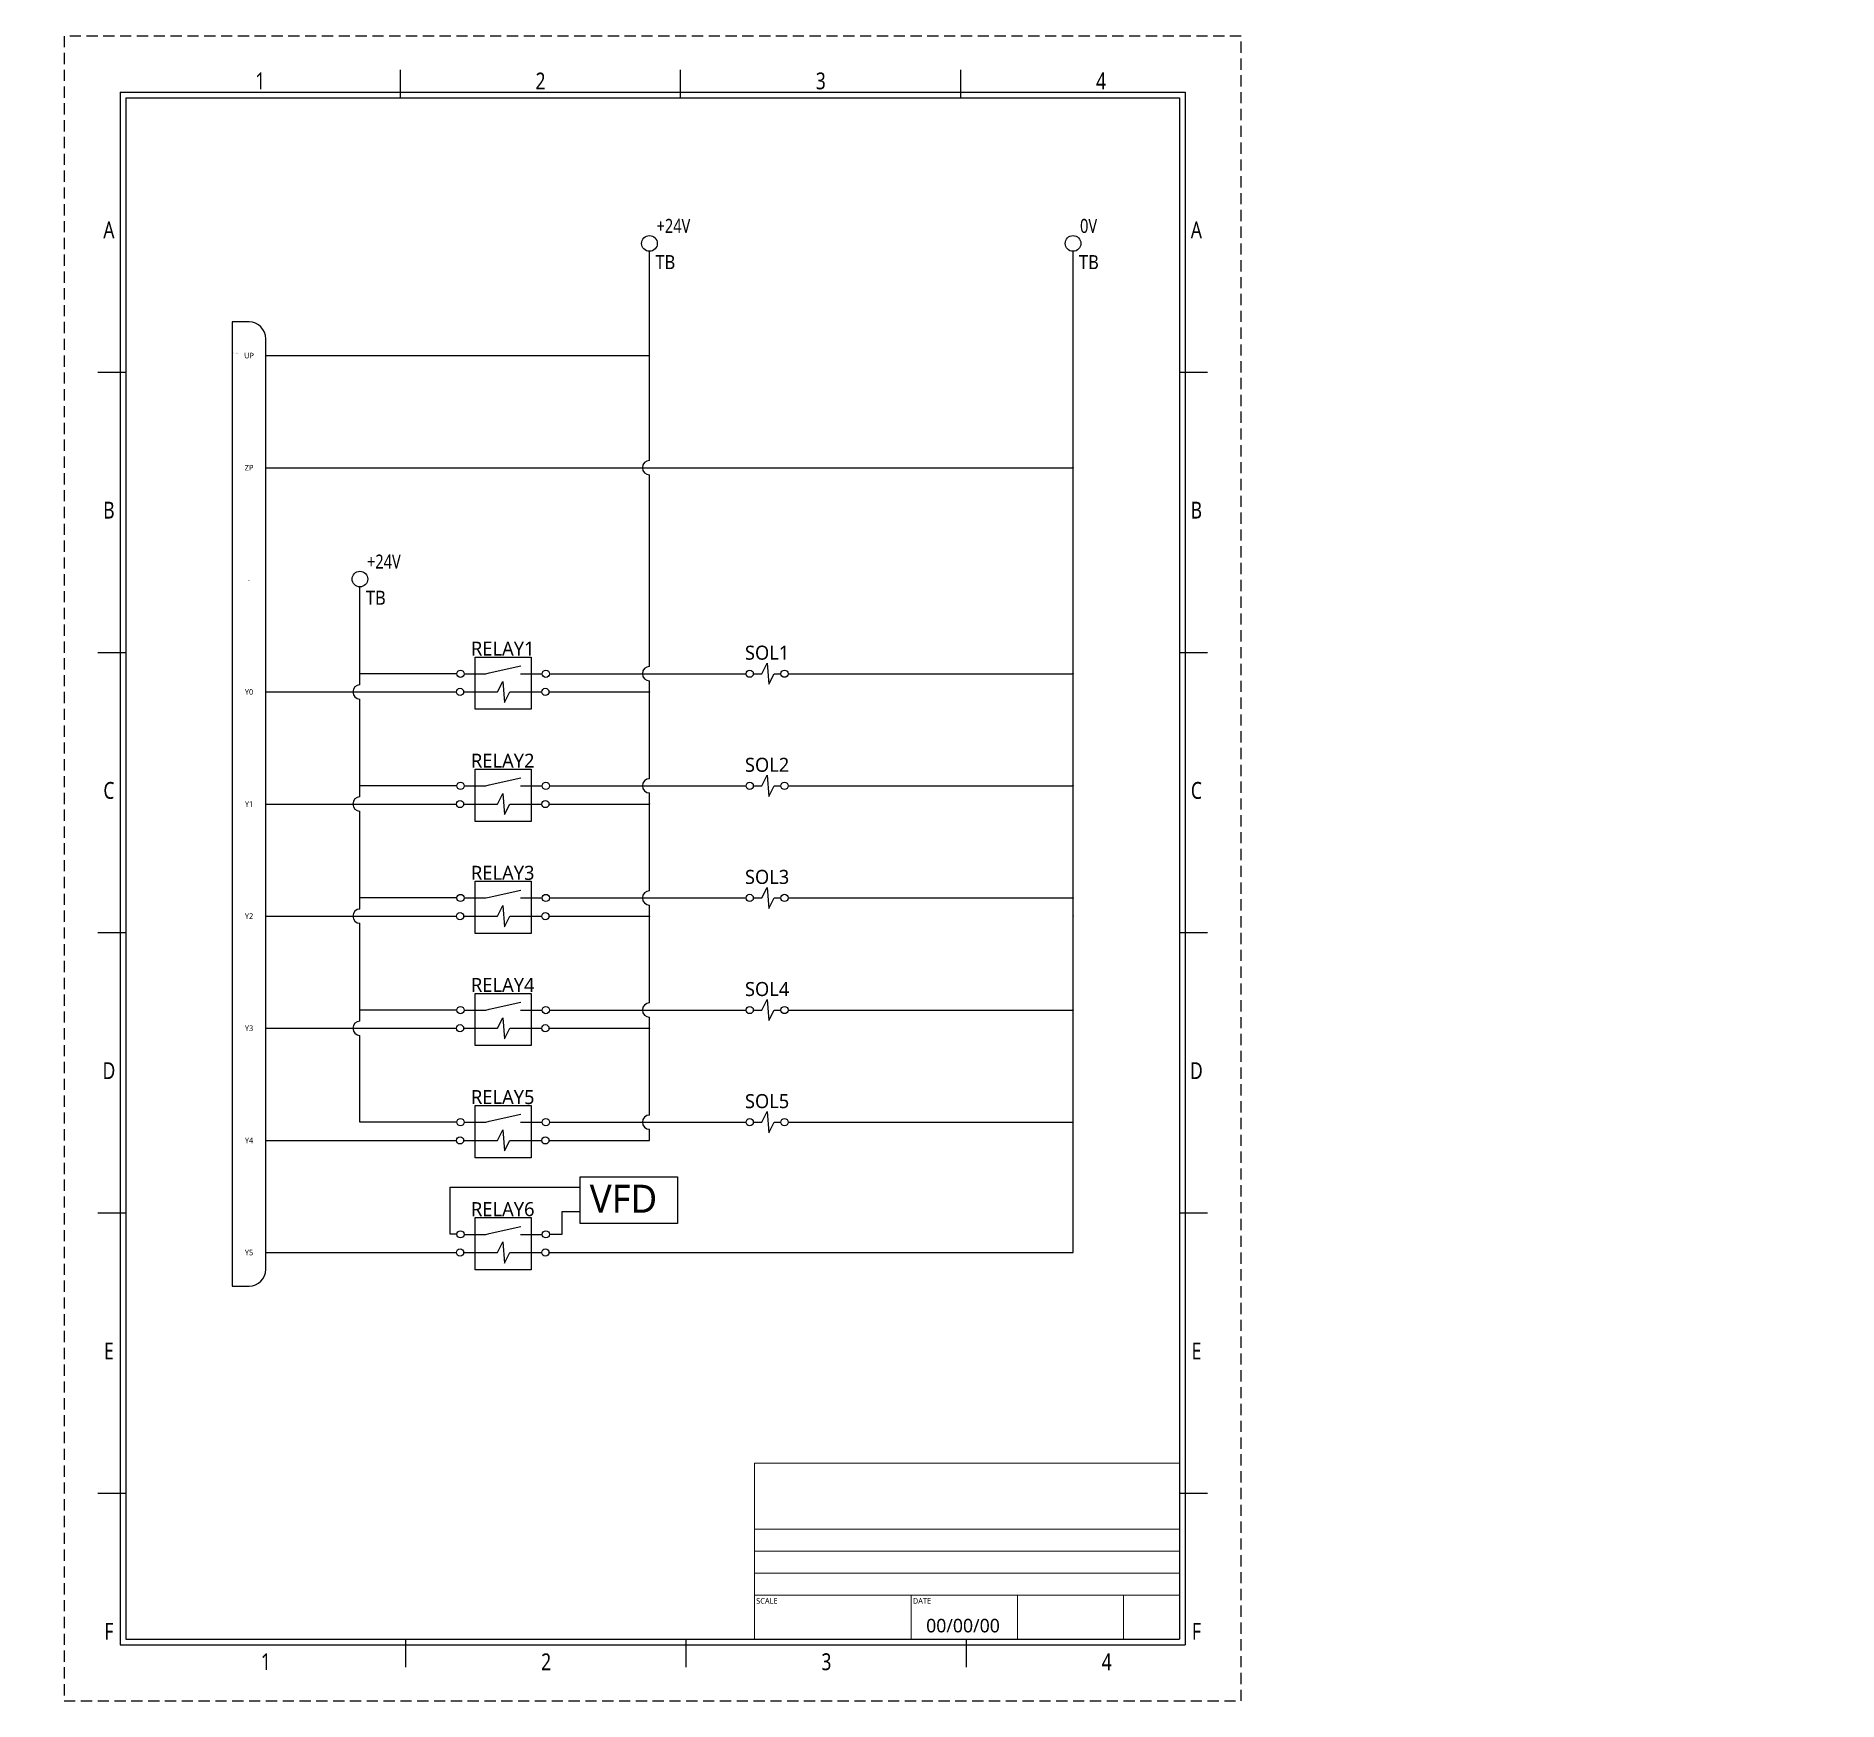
# Model space of a CAD drawing. Header units: millimetres. Extents: x -5 to 316, y 0 to 297.
import ezdxf
from ezdxf.enums import TextEntityAlignment as Align

# ---------------------------------------------------------------- set-up
doc = ezdxf.new("R2010")
doc.units = ezdxf.units.MM
doc.header["$LTSCALE"] = 4
doc.linetypes.add('DASHED', pattern=[0.75, 0.5, -0.25])
for name, color, linetype in [('COMMENT', 4, 'Continuous'), ('MISC', 2, 'Continuous'), ('RED_2.5mm^2', 1, 'Continuous'), ('SYMS', 7, 'Continuous'), ('TAGS', 184, 'Continuous'), ('TERMS', 4, 'Continuous'), ('TITLE', 4, 'Continuous'), ('ZUWAKU', 7, 'Continuous')]:
    doc.layers.add(name, color=color, linetype=linetype)
doc.layers.add('Object Lines', color=7, linetype='Continuous', lineweight=13)
doc.styles.get("Standard").update_dxf_attribs({"font": 'Meiryo UI.ttf'})
doc.styles.add('WD', font='Meiryo UI.ttf')

# ---------------------------------------------------------------- blocks, each defined once
blk = doc.blocks.new('JIS_border_a4(P)')
at = {"layer": 'ZUWAKU'}
for p, q in [((60, 286), (60, 291)), ((110, 286), (110, 291)), ((160, 286), (160, 291)), ((11, 237), (6, 237)), ((204, 237), (199, 237)), ((11, 187), (6, 187)), ((204, 187), (199, 187)), ((11, 137), (6, 137)), ((204, 137), (199, 137)), ((11, 87), (6, 87)), ((204, 87), (199, 87)), ((11, 37), (6, 37)), ((204, 37), (199, 37)), ((61, 6), (61, 11)), ((111, 6), (111, 11)), ((161, 6), (161, 11))]:
    blk.add_line(p, q, dxfattribs=at)
at = {"layer": 'ZUWAKU', "color": 5}
for p, q in [((10, 287), (10, 10)), ((10, 287), (200, 287)), ((200, 287), (200, 10)), ((11, 286), (11, 11)), ((11, 286), (199, 286)), ((199, 286), (199, 11)), ((10, 10), (200, 10)), ((11, 11), (199, 11))]:
    blk.add_line(p, q, dxfattribs=at)
at = {"layer": 'ZUWAKU', "color": 5, "linetype": 'DASHED'}
blk.add_lwpolyline([(0, 0), (210, 0), (210, 297), (0, 297)], close=True, dxfattribs=at)
at = {"layer": 'COMMENT', "width": 0.8}
for s, p in [('1', (35, 289)), ('2', (85, 289)), ('3', (135, 289)), ('4', (185, 289)), ('A', (8, 262.43)), ('A', (202, 262.43)), ('B', (8, 212.43)), ('B', (202, 212.43)), ('C', (8, 162.43)), ('C', (202, 162.43)), ('D', (8, 112.43)), ('D', (202, 112.43)), ('E', (8, 62.43)), ('E', (202, 62.43)), ('F', (8, 12.43)), ('F', (202, 12.43)), ('1', (36, 7)), ('2', (86, 7)), ('3', (136, 7)), ('4', (186, 7))]:
    blk.add_text(s, height=3, dxfattribs=at).set_placement(p, align=Align.MIDDLE)
blk = doc.blocks.new('WDDOT')
for radius in [0.03, 0.0187, 0.00929]:
    blk.add_circle((0, 0), radius)
blk = doc.blocks.new('VT0002')
blk.add_circle((0, 0), 0.0699)
at = {"style": 'WD'}
for tag, p, width in [('INST', (0.062, 0.42), 0.7), ('LOC', (0.062, 0.25), 0.7), ('DESC1', (0.053, -0.385), 0.8)]:
    blk.add_attdef(tag, p, '', height=0.125, dxfattribs=dict(at, width=width))
at = {"linetype": 'Continuous', "style": 'WD'}
for tag, p, height, width, flags in [('TERM01', (0.062, 0.094), 0.125, 0.8, 8), ('TAGSTRIP', (0.053, -0.229), 0.125, 0.9, 8), ('CAT', (0.213, -0.406), 0.109, 0.8, 1), ('DESC2', (0.053, -0.541), 0.125, 0.8, 8), ('DESC3', (0.053, -0.698), 0.125, 0.8, 8)]:
    blk.add_attdef(tag, p, '', height=height, dxfattribs=dict(at, width=width, flags=flags))
at = {"style": 'WD', "flags": 1}
for tag, p, height in [('X4TERM01', (-0.07, 0), 0.0125), ('X4TERMDESC01', (-0.055, -0.023), 0.025), ('X2TERMDESC01', (-0.006, 0.029), 0.025), ('X2TERM01', (0, 0.07), 0.0125), ('STRIPSEQ', (0, 0), 0.00125), ('X2PIN01', (0.033, 0.084), 0.0125), ('X1TERMDESC01', (0.041, -0.003), 0.025), ('X1TERM01', (0.07, 0), 0.0125), ('X1PIN01', (0.087, 0.016), 0.0125), ('X4PIN01', (-0.114, -0.038), 0.0125), ('LINKTERM', (0, -0.002), 0.00125), ('X8TERMDESC01', (0, -0.054), 0.025), ('X8TERM01', (0, -0.07), 0.0125), ('X8PIN01', (0.026, -0.096), 0.0125)]:
    blk.add_attdef(tag, p, '', height=height, dxfattribs=at)
at = {"linetype": 'Continuous', "style": 'WD', "width": 0.8, "flags": 1}
blk.add_attdef('MFG', text='', height=0.109, dxfattribs=at).set_placement((0.088, -0.406), align=Align.RIGHT)
at = {"style": 'WD', "width": 0.7, "flags": 1}
blk.add_attdef('ASSYCODE', (0.062, -0.281), '', height=0.01, dxfattribs=at)
blk = doc.blocks.new('HDV1_005')
blk.add_line((0.572, 0.162), (0.764, 0.162))
for points in [[(0.068, 0.162), (0.261, 0.162), (0.292, 0.17), (0.575, 0.233)], [(0.064, 0), (0.225, 0), (0.29, 0), (0.366, 0), (0.413, 0.094), (0.428, -0.094), (0.475, 0), (0.536, 0), (0.6, 0), (0.761, 0)]]:
    blk.add_lwpolyline(points)
blk.add_lwpolyline([(0.666, 0.311), (0.666, -0.155), (0.167, -0.155), (0.167, 0.311)], close=True)
for centre in [(0.036, 0.162), (0.797, 0.162), (0.032, 0), (0.793, 0)]:
    blk.add_circle(centre, 0.0322)
at = {"style": 'WD'}
blk.add_attdef('TAG1', text='', height=0.125, dxfattribs=at).set_placement((0.413, 0.324), align=Align.CENTER)
at = {"style": 'WD', "flags": 1}
for tag, p in [('X4TERM03', (0.004, 0.162)), ('X1TERM04', (0.829, 0.162)), ('X4TERM01', (0, 0)), ('X1TERM02', (0.825, -0.001))]:
    blk.add_attdef(tag, p, '', height=0.005, dxfattribs=at)
at = {"style": 'WD', "width": 0.8}
for tag, p in [('TERM03', (-0.051, 0.147)), ('TERM01', (-0.055, -0.015))]:
    blk.add_attdef(tag, text='', height=0.125, dxfattribs=at).set_placement(p, align=Align.TOP_RIGHT)
for tag, p in [('TERM04', (0.884, 0.147)), ('TERM02', (0.88, -0.016))]:
    blk.add_attdef(tag, text='', height=0.125, dxfattribs=at).set_placement(p, align=Align.TOP_LEFT)
blk = doc.blocks.new('HSV1')
for p, q in [((-0.123, 0), (-0.047, 0)), ((-0.047, 0), (0, 0.094)), ((0, 0.094), (0.016, -0.094)), ((0.016, -0.094), (0.062, 0)), ((0.062, 0), (0.123, 0))]:
    blk.add_line(p, q)
for centre in [(-0.155, 0), (0.155, 0)]:
    blk.add_circle(centre, 0.0322)
at = {"style": 'WD', "width": 0.7}
for tag, p in [('INST', (0, 0.451)), ('LOC', (0, 0.281))]:
    blk.add_attdef(tag, text='', height=0.125, dxfattribs=at).set_placement(p, align=Align.CENTER)
at = {"style": 'WD'}
blk.add_attdef('TAG1', text='', height=0.125, dxfattribs=at).set_placement((0, 0.125), align=Align.CENTER)
for tag, p, height, flags in [('X4TERM01', (-0.188, 0), 0.0125, 1), ('FAMILY', (0.129, 0.108), 0.01, 9), ('X1TERM02', (0.188, 0), 0.0125, 1)]:
    blk.add_attdef(tag, p, '', height=height, dxfattribs=dict(at, flags=flags))
at = {"linetype": 'Continuous', "style": 'WD', "flags": 9}
for tag, p in [('ASSYCODE', (0.156, 0.047)), ('MFG', (0.156, 0.067)), ('CAT', (0.156, 0.087))]:
    blk.add_attdef(tag, text='', height=0.01, dxfattribs=at).set_placement(p, align=Align.CENTER)
at = {"style": 'WD'}
for tag, p, width in [('DESC1', (1.125, 0), 0.9), ('DESC2', (1.125, -0.156), 0.9), ('DESC3', (1.125, -0.312), 0.9), ('XREF', (1.133, -0.473), 0.8), ('WDTAGALT', (1.133, -0.629), 0.8)]:
    blk.add_attdef(tag, p, '', height=0.125, dxfattribs=dict(at, width=width))
at = {"linetype": 'Continuous', "style": 'WD', "flags": 8}
blk.add_attdef('TERM01', text='', height=0.125, dxfattribs=at).set_placement((-0.25, -0.031), align=Align.TOP_RIGHT)
blk.add_attdef('TERM02', text='', height=0.125, dxfattribs=at).set_placement((0.25, -0.031), align=Align.TOP_LEFT)
at = {"style": 'WD'}
blk.add_attdef('RATING1', (0.078, -0.313), '', height=0.125, dxfattribs=at)
blk = doc.blocks.new('HCN1_11P_5EB4')
at = {"layer": 'SYMS'}
for p, q in [((3, 6), (0, 6)), ((0, 6), (0, -166)), ((6, -163), (6, 3)), ((0, -166), (3, -166))]:
    blk.add_line(p, q, dxfattribs=at)
for centre, start, end in [((3, 3), 0, 90), ((3, -163), 270, 0)]:
    blk.add_arc(centre, 3, start, end, dxfattribs=at)
at = {"layer": 'SYMS', "linetype": 'Continuous', "style": 'WD', "flags": 9}
for tag, p in [('ASSYCODE', (0.05, 0.06)), ('CAT', (0.05, 0.1)), ('MFG', (0.05, 0.08))]:
    blk.add_attdef(tag, text='', height=0.01, dxfattribs=at).set_placement(p, align=Align.CENTER)
at = {"layer": 'SYMS', "style": 'WD'}
for tag, p, flags in [('ACE_FLAG', (0.05, 0.15), 9), ('FAMILY', (0.05, 0.12), 9), ('GENDER', (0.11, 0.08), 9), ('WDBLKNAM', (0.17, 0.12), 9), ('X1TERM01P', (6, 0), 1), ('X1TERM02P', (6, -20), 1), ('X1TERM03P', (6, -40), 1), ('X1TERM04P', (6, -60), 1), ('X1TERM05P', (6, -80), 1), ('X1TERM06P', (6, -100), 1), ('X1TERM07P', (6, -120), 1), ('X1TERM08P', (6, -140), 1), ('X8LINK', (3, -160.38), 1), ('X1TERM09P', (6, -160), 1)]:
    blk.add_attdef(tag, p, '', height=0.01, dxfattribs=dict(at, flags=flags))
blk.add_attdef('TAG1', (0.14, 0.38), '', height=0.125, dxfattribs=at)
for tag, p, width in [('INST', (0.14, 1), 0.7), ('LOC', (0.14, 0.84), 0.7), ('DESC1', (0.14, 0.69), 0.7), ('DESC2', (0.14, 0.53), 0.7), ('XREF', (1, 0.38), 0.8)]:
    blk.add_attdef(tag, p, '', height=0.125, dxfattribs=dict(at, width=width))
at = {"layer": 'SYMS', "linetype": 'Continuous', "style": 'WD', "flags": 8}
for tag, p in [('TERM01P', (3, 0)), ('TERM02P', (3, -20)), ('TERM03P', (3, -40)), ('TERM04P', (3, -60)), ('TERM05P', (3, -80)), ('TERM06P', (3, -100)), ('TERM07P', (3, -120)), ('TERM08P', (3, -140)), ('TERM09P', (3, -160))]:
    blk.add_attdef(tag, text='', height=0.1, dxfattribs=at).set_placement(p, align=Align.MIDDLE_CENTER)
at = {"layer": 'SYMS', "color": 7, "style": 'WD'}
for tag, p in [('X1_TINY_DOT_DONT_REMOVE_01P', (6, 0)), ('X1_TINY_DOT_DONT_REMOVE_02P', (6, -20)), ('X1_TINY_DOT_DONT_REMOVE_03P', (6, -40)), ('X1_TINY_DOT_DONT_REMOVE_04P', (6, -60)), ('X1_TINY_DOT_DONT_REMOVE_05P', (6, -80)), ('X1_TINY_DOT_DONT_REMOVE_06P', (6, -100)), ('X1_TINY_DOT_DONT_REMOVE_07P', (6, -120)), ('X1_TINY_DOT_DONT_REMOVE_08P', (6, -140)), ('X1_TINY_DOT_DONT_REMOVE_09P', (6, -160))]:
    blk.add_attdef(tag, p, '', height=0.0001, dxfattribs=at)
at = {"layer": 'SYMS', "linetype": 'Continuous', "style": 'WD', "flags": 8}
for tag, p in [('TERMDESC01P', (6.1, 0.05)), ('TERMDESC02P', (6.1, -19.95)), ('TERMDESC03P', (6.1, -39.95)), ('TERMDESC04P', (6.1, -59.95)), ('TERMDESC05P', (6.1, -79.95)), ('TERMDESC06P', (6.1, -99.95)), ('TERMDESC07P', (6.1, -119.95)), ('TERMDESC08P', (6.1, -139.95)), ('TERMDESC09P', (6.1, -159.95))]:
    blk.add_attdef(tag, p, '', height=0.1, dxfattribs=at)
for tag, p in [('X1WIRE01P', (6.1, -0.05)), ('X1WIRE02P', (6.1, -20.05)), ('X1WIRE03P', (6.1, -40.05)), ('X1WIRE04P', (6.1, -60.05)), ('X1WIRE05P', (6.1, -80.05)), ('X1WIRE06P', (6.1, -100.05)), ('X1WIRE07P', (6.1, -120.05)), ('X1WIRE08P', (6.1, -140.05)), ('X1WIRE09P', (6.1, -160.05))]:
    blk.add_attdef(tag, text='', height=0.1, dxfattribs=at).set_placement(p, align=Align.TOP_LEFT)

msp = doc.modelspace()

# ---------------------------------------------------------------- linework, layer by layer
msp.add_lwpolyline([(92.06, 93.48), (109.43, 93.48), (109.43, 85.2), (92.06, 85.2)], close=True)
at = {"layer": 'Object Lines'}
for p, q in [((123.17, 42.42), (199, 42.42)), ((123.17, 42.42), (123.17, 11)), ((199, 42.42), (199, 11)), ((199, 30.64), (123.17, 30.64)), ((199, 26.71), (123.17, 26.71)), ((199, 22.78), (123.17, 22.78)), ((199, 18.86), (123.17, 18.86)), ((151.11, 11), (151.11, 18.86)), ((170.07, 11), (170.07, 18.86)), ((170.07, 18.86), (170.07, 11)), ((189.03, 11), (189.03, 18.86)), ((199, 11), (123.17, 11))]:
    msp.add_line(p, q, dxfattribs=at)
at = {"layer": 'RED_2.5mm^2'}
for p, q in [((104.44, 238.73), (104.44, 258.6)), ((180, 248.6), (180, 258.6)), ((180, 238.6), (180, 248.6)), ((36, 240), (104.44, 240)), ((104.44, 221.27), (104.44, 238.73)), ((180, 79.97), (180, 238.6)), ((36, 220), (180, 220)), ((104.44, 184.52), (104.44, 218.73)), ((52.78, 181.27), (52.78, 198.73)), ((70.07, 183.25), (52.78, 183.25)), ((86.58, 183.25), (121.67, 183.25)), ((129.17, 183.25), (180, 183.25)), ((104.44, 164.52), (104.44, 181.98)), ((36, 180), (70, 180)), ((52.78, 161.27), (52.78, 178.73)), ((86.5, 179.99), (104.44, 179.99)), ((70.07, 163.25), (52.78, 163.25)), ((86.58, 163.25), (121.67, 163.25)), ((104.44, 144.52), (104.44, 161.98)), ((129.17, 163.25), (180, 163.25)), ((36, 160), (70, 160)), ((52.78, 141.27), (52.78, 158.73)), ((86.5, 159.99), (104.44, 159.99)), ((70.07, 143.25), (52.78, 143.25)), ((86.58, 143.25), (121.67, 143.25)), ((104.44, 124.52), (104.44, 141.98)), ((129.17, 143.25), (180, 143.25)), ((36, 140), (70, 140)), ((52.78, 121.27), (52.78, 138.73)), ((86.5, 139.99), (104.44, 139.99)), ((70.07, 123.25), (52.78, 123.25)), ((86.58, 123.25), (121.67, 123.25)), ((129.17, 123.25), (180, 123.25)), ((36, 120), (70, 120)), ((86.5, 119.99), (104.44, 119.99)), ((104.44, 104.52), (104.44, 121.98)), ((52.78, 103.25), (52.78, 118.73)), ((70.07, 103.25), (52.78, 103.25)), ((86.58, 103.25), (121.67, 103.25)), ((129.17, 103.25), (180, 103.25)), ((36, 100), (70, 100)), ((86.5, 99.99), (104.44, 99.99)), ((104.44, 99.99), (104.44, 101.98)), ((68.87, 83.25), (68.87, 91.65)), ((68.87, 91.65), (92.05, 91.65)), ((88.85, 83.25), (88.85, 87.31)), ((88.85, 87.31), (91.95, 87.31)), ((70.07, 83.25), (68.87, 83.25)), ((86.58, 83.25), (88.85, 83.25)), ((36, 80), (70, 80)), ((86.5, 80), (180, 80))]:
    msp.add_line(p, q, dxfattribs=at)
for centre in [(104.44, 220), (104.44, 183.25), (52.78, 180), (104.44, 163.25), (52.78, 160), (104.44, 143.25), (52.78, 140), (104.44, 123.25), (52.78, 120), (104.44, 103.25)]:
    msp.add_arc(centre, 1.27, 90, 270, dxfattribs=at)

# ---------------------------------------------------------------- block references
msp.add_blockref('JIS_border_a4(P)', (0, 0))
at = {"layer": 'SYMS'}
ref = msp.add_blockref('VT0002', (104.44, 260), dxfattribs=dict(at, xscale=20, yscale=20, zscale=20))
ref.add_attrib('TERM01', '+24V', (105.69, 261.88), dxfattribs={"layer": 'TERMS', "linetype": 'Continuous', "height": 2.5, "style": 'WD', "width": 0.8, "flags": 8})
ref.add_attrib('TAGSTRIP', 'TB', (105.5, 255.42), dxfattribs={"layer": 'TAGS', "linetype": 'Continuous', "height": 2.5, "style": 'WD', "width": 0.9, "flags": 8})
ref = msp.add_blockref('VT0002', (180, 260), dxfattribs=dict(at, xscale=20, yscale=20, zscale=20))
ref.add_attrib('TERM01', '0V', (181.25, 261.88), dxfattribs={"layer": 'TERMS', "linetype": 'Continuous', "height": 2.5, "style": 'WD', "width": 0.8, "flags": 8})
ref.add_attrib('TAGSTRIP', 'TB', (181.06, 255.42), dxfattribs={"layer": 'TAGS', "linetype": 'Continuous', "height": 2.5, "style": 'WD', "width": 0.9, "flags": 8})
ref = msp.add_blockref('HCN1_11P_5EB4', (30, 240), dxfattribs=at)
ref.add_attrib('TAG1', 'DELTA SS2 PLC', (30.14, 240.38), dxfattribs={"layer": 'TAGS', "height": 0.15, "style": 'WD'})
ref.add_attrib('X1_TINY_DOT_DONT_REMOVE_01P', '.', (36, 240), dxfattribs={"layer": 'MISC', "color": 7, "height": 0.0001, "style": 'WD'})
ref.add_attrib('TERM01P', 'UP', dxfattribs={"layer": 'TERMS', "linetype": 'Continuous', "height": 1, "style": 'WD', "flags": 8}).set_placement((33, 240), align=Align.MIDDLE_CENTER)
ref.add_attrib('X1_TINY_DOT_DONT_REMOVE_02P', '.', (36, 220), dxfattribs={"layer": 'MISC', "color": 7, "height": 0.0001, "style": 'WD'})
ref.add_attrib('TERM02P', 'ZP', dxfattribs={"layer": 'TERMS', "linetype": 'Continuous', "height": 1, "style": 'WD', "flags": 8}).set_placement((33, 220), align=Align.MIDDLE_CENTER)
ref.add_attrib('X1_TINY_DOT_DONT_REMOVE_03P', '.', (36, 200), dxfattribs={"layer": 'MISC', "color": 7, "height": 0.0001, "style": 'WD'})
ref.add_attrib('TERM03P', '-', dxfattribs={"layer": 'TERMS', "linetype": 'Continuous', "height": 1, "style": 'WD', "flags": 8}).set_placement((33, 200), align=Align.MIDDLE_CENTER)
ref.add_attrib('X1_TINY_DOT_DONT_REMOVE_04P', '.', (36, 180), dxfattribs={"layer": 'MISC', "color": 7, "height": 0.0001, "style": 'WD'})
ref.add_attrib('TERM04P', 'Y0', dxfattribs={"layer": 'TERMS', "linetype": 'Continuous', "height": 1, "style": 'WD', "flags": 8}).set_placement((33, 180), align=Align.MIDDLE_CENTER)
ref.add_attrib('X1_TINY_DOT_DONT_REMOVE_05P', '.', (36, 160), dxfattribs={"layer": 'MISC', "color": 7, "height": 0.0001, "style": 'WD'})
ref.add_attrib('TERM05P', 'Y1', dxfattribs={"layer": 'TERMS', "linetype": 'Continuous', "height": 1, "style": 'WD', "flags": 8}).set_placement((33, 160), align=Align.MIDDLE_CENTER)
ref.add_attrib('X1_TINY_DOT_DONT_REMOVE_06P', '.', (36, 140), dxfattribs={"layer": 'MISC', "color": 7, "height": 0.0001, "style": 'WD'})
ref.add_attrib('TERM06P', 'Y2', dxfattribs={"layer": 'TERMS', "linetype": 'Continuous', "height": 1, "style": 'WD', "flags": 8}).set_placement((33, 140), align=Align.MIDDLE_CENTER)
ref.add_attrib('X1_TINY_DOT_DONT_REMOVE_07P', '.', (36, 120), dxfattribs={"layer": 'MISC', "color": 7, "height": 0.0001, "style": 'WD'})
ref.add_attrib('TERM07P', 'Y3', dxfattribs={"layer": 'TERMS', "linetype": 'Continuous', "height": 1, "style": 'WD', "flags": 8}).set_placement((33, 120), align=Align.MIDDLE_CENTER)
ref.add_attrib('X1_TINY_DOT_DONT_REMOVE_08P', '.', (36, 100), dxfattribs={"layer": 'MISC', "color": 7, "height": 0.0001, "style": 'WD'})
ref.add_attrib('TERM08P', 'Y4', dxfattribs={"layer": 'TERMS', "linetype": 'Continuous', "height": 1, "style": 'WD', "flags": 8}).set_placement((33, 100), align=Align.MIDDLE_CENTER)
ref.add_attrib('X1_TINY_DOT_DONT_REMOVE_09P', '.', (36, 80), dxfattribs={"layer": 'MISC', "color": 7, "height": 0.0001, "style": 'WD'})
ref.add_attrib('TERM09P', 'Y5', dxfattribs={"layer": 'TERMS', "linetype": 'Continuous', "height": 1, "style": 'WD', "flags": 8}).set_placement((33, 80), align=Align.MIDDLE_CENTER)
for p in [(180, 220), (180, 183.25), (104.44, 179.99), (52.78, 163.25), (180, 163.25), (104.44, 159.99), (52.78, 143.25), (180, 143.25), (180, 143.25), (104.44, 139.99), (180, 140), (180, 123.25), (104.44, 119.99)]:
    msp.add_blockref('WDDOT', p, dxfattribs=at)
ref = msp.add_blockref('VT0002', (52.78, 200.13), dxfattribs=dict(at, xscale=20, yscale=20, zscale=20))
ref.add_attrib('TERM01', '+24V', (54.03, 202), dxfattribs={"layer": 'TERMS', "linetype": 'Continuous', "height": 2.5, "style": 'WD', "width": 0.8, "flags": 8})
ref.add_attrib('TAGSTRIP', 'TB', (53.85, 195.55), dxfattribs={"layer": 'TAGS', "linetype": 'Continuous', "height": 2.5, "style": 'WD', "width": 0.9, "flags": 8})
ref = msp.add_blockref('HDV1_005', (70, 180), dxfattribs=dict(at, xscale=20, yscale=20, zscale=20))
ref.add_attrib('TAG1', 'RELAY1', dxfattribs={"layer": 'TAGS', "height": 2.5, "style": 'WD'}).set_placement((78.26, 186.48), align=Align.CENTER)
ref = msp.add_blockref('HSV1', (125.42, 183.25), dxfattribs=dict(at, xscale=20, yscale=20, zscale=20))
ref.add_attrib('TAG1', 'SOL1', dxfattribs={"layer": 'TAGS', "height": 2.5, "style": 'WD'}).set_placement((125.42, 185.75), align=Align.CENTER)
ref = msp.add_blockref('HDV1_005', (70, 160), dxfattribs=dict(at, xscale=20, yscale=20, zscale=20))
ref.add_attrib('TAG1', 'RELAY2', dxfattribs={"layer": 'TAGS', "height": 2.5, "style": 'WD'}).set_placement((78.26, 166.48), align=Align.CENTER)
ref = msp.add_blockref('HSV1', (125.42, 163.25), dxfattribs=dict(at, xscale=20, yscale=20, zscale=20))
ref.add_attrib('TAG1', 'SOL2', dxfattribs={"layer": 'TAGS', "height": 2.5, "style": 'WD'}).set_placement((125.42, 165.75), align=Align.CENTER)
ref = msp.add_blockref('HDV1_005', (70, 140), dxfattribs=dict(at, xscale=20, yscale=20, zscale=20))
ref.add_attrib('TAG1', 'RELAY3', dxfattribs={"layer": 'TAGS', "height": 2.5, "style": 'WD'}).set_placement((78.26, 146.48), align=Align.CENTER)
ref = msp.add_blockref('HSV1', (125.42, 143.25), dxfattribs=dict(at, xscale=20, yscale=20, zscale=20))
ref.add_attrib('TAG1', 'SOL3', dxfattribs={"layer": 'TAGS', "height": 2.5, "style": 'WD'}).set_placement((125.42, 145.75), align=Align.CENTER)
ref = msp.add_blockref('HDV1_005', (70, 120), dxfattribs=dict(at, xscale=20, yscale=20, zscale=20))
ref.add_attrib('TAG1', 'RELAY4', dxfattribs={"layer": 'TAGS', "height": 2.5, "style": 'WD'}).set_placement((78.26, 126.48), align=Align.CENTER)
ref = msp.add_blockref('HSV1', (125.42, 123.25), dxfattribs=dict(at, xscale=20, yscale=20, zscale=20))
ref.add_attrib('TAG1', 'SOL4', dxfattribs={"layer": 'TAGS', "height": 2.5, "style": 'WD'}).set_placement((125.42, 125.75), align=Align.CENTER)
ref = msp.add_blockref('HDV1_005', (70, 100), dxfattribs=dict(at, xscale=20, yscale=20, zscale=20))
ref.add_attrib('TAG1', 'RELAY5', dxfattribs={"layer": 'TAGS', "height": 2.5, "style": 'WD'}).set_placement((78.26, 106.48), align=Align.CENTER)
ref = msp.add_blockref('HSV1', (125.42, 103.25), dxfattribs=dict(at, xscale=20, yscale=20, zscale=20))
ref.add_attrib('TAG1', 'SOL5', dxfattribs={"layer": 'TAGS', "height": 2.5, "style": 'WD'}).set_placement((125.42, 105.75), align=Align.CENTER)
ref = msp.add_blockref('HDV1_005', (70, 80), dxfattribs=dict(at, xscale=20, yscale=20, zscale=20))
ref.add_attrib('TAG1', 'RELAY6', dxfattribs={"layer": 'TAGS', "height": 2.5, "style": 'WD'}).set_placement((78.26, 86.48), align=Align.CENTER)

# ---------------------------------------------------------------- texts
for s, p in [('SCALE', (123.48, 17.34)), ('DATE', (151.42, 17.34))]:
    msp.add_text(s, height=1.008).set_placement(p)
at = {"insert": (93.78, 92.08), "char_height": 2, "attachment_point": 1}
msp.add_mtext_dynamic_manual_height_columns('{\\H2.5x;VFD} ', width=13.7764, gutter_width=10, heights=[5.91], dxfattribs=at)
at = {"layer": 'Object Lines'}
msp.add_attdef('00/00/00', text='00/00/00', height=2.417, dxfattribs=at).set_placement((160.37, 13.44), align=Align.MIDDLE_CENTER)
at = {"layer": 'TITLE', "flags": 1}
for p, height in [((11, 11), 2.05), ((-5, 6), 3), ((316.46, 6), 3)]:
    msp.add_attdef('', p, '', height=height, dxfattribs=at)

doc.saveas('drawing.dxf')
